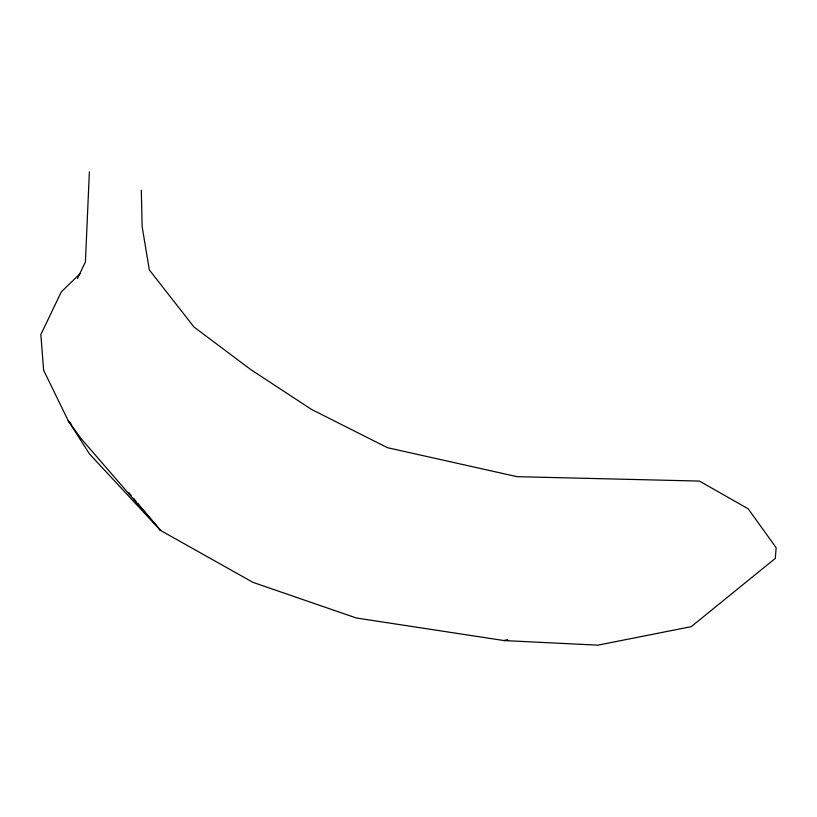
<?xml version="1.0" encoding="UTF-8"?>
<svg xmlns="http://www.w3.org/2000/svg" width="817" height="817" viewBox="0 0 817 817"><rect width="100%" height="100%" fill="white"/><g stroke="black" fill="none" stroke-linecap="round" stroke-linejoin="round"><path stroke-width="1.23" d="M89.38 171.836L85.407 261.981L77.492 278.505M80.178 273.552L61.295 291.863L40.85 334.551L43.628 370.254L68.189 420.673L89.594 454.068L160.592 530.468L252.964 582.358L356.283 617.979L504.007 640.559L597.881 645.164L691.243 626.659L775.313 558.368L776.15 547.737L748.229 508.848L699.423 481.07L517.028 476.668L387.401 447.675L311.4 409.358L250.686 369.519L193.997 327.025L149.327 269.916L142.127 226.513L141.31 190.259M71.457 424.564L68.189 420.673L80.985 438.484L160.592 530.468L137.695 503.262M128.698 492.58L131.149 495.49M133.61 498.411L136.061 501.321M507.796 640.068L504.007 640.559L507.776 640.109"/></g></svg>
